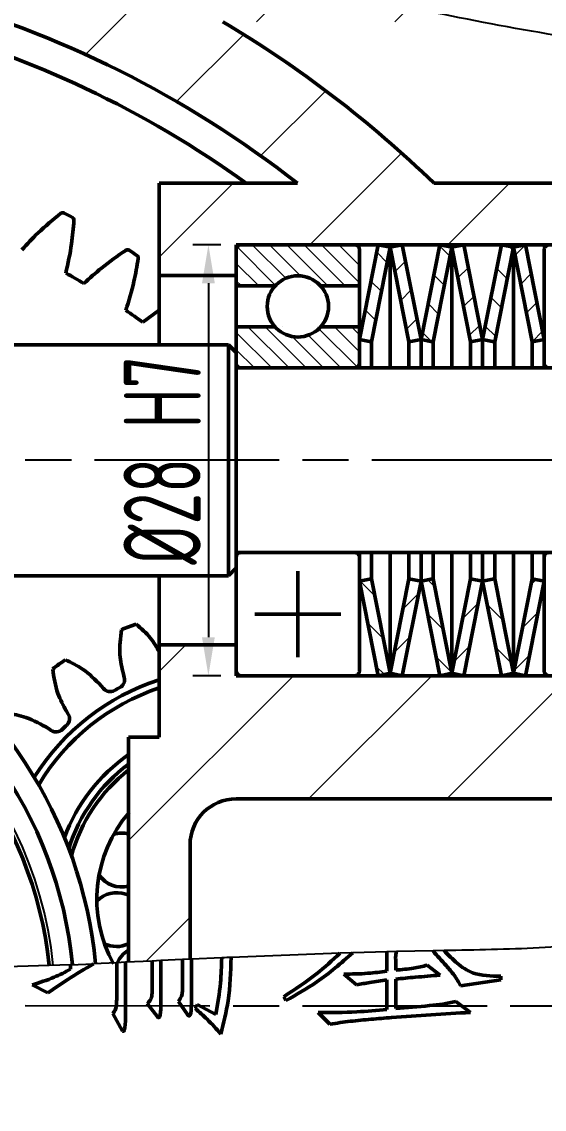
# Model space of a CAD drawing. Header units: millimetres. Extents: x 5395 to 6471, y 1829 to 2617.
# Drawn here: x 5933.9 to 5967.8, y 1956.1 to 2026.7 of the extents above; entities that cross this region are included whole.
import ezdxf

# ---------------------------------------------------------------- set-up
doc = ezdxf.new("R2010")
doc.units = ezdxf.units.MM
doc.linetypes.add('AM_ISO08W050', pattern=[18, 12, -1.5, 3, -1.5])
for name, color, linetype, lineweight in [('AM_5', 3, 'Continuous', 25), ('AM_7', 4, 'AM_ISO08W050', 25), ('AM_BOR', 7, 'Continuous', 50), ('剖面线', 5, 'Continuous', 20)]:
    doc.layers.add(name, color=color, linetype=linetype, lineweight=lineweight)
doc.styles.add('工程字', font='gbenor.shx', dxfattribs={"width": 0.707, "bigfont": 'hztxt.shx'})
doc.dimstyles.new('AM_GB$0', dxfattribs={"dimtxt": 3.5, "dimasz": 2.5, "dimexe": 1, "dimexo": 1, "dimgap": 0.5, "dimtad": 1, "dimdsep": 46, "dimtxsty": '工程字', "dimcen": 0, "dimclrd": 256, "dimclre": 256, "dimclrt": 2, "dimadec": 0, "dimazin": 2, "dimtp": 0.1, "dimtm": 0.1, "dimtfac": 0.71, "dimtmove": 0, "dimatfit": 3, "dimfxl": 0, "dimlwd": -1, "dimlwe": -1, "dimarcsym": 0})
pattern_1 = [(45, (4918.4383, 1346.2436), (-4.490128, 4.490128), [])]

# ---------------------------------------------------------------- blocks, each defined once
blk = doc.blocks.new('*D13')
at = {"layer": 'AM_5', "transparency": 16777216}
for p, q in [((5946.845, 2012.23), (5945.035, 2012.23)), ((5946.035, 2009.73), (5946.035, 1986.73)), ((5946.845, 1984.23), (5945.035, 1984.23))]:
    blk.add_line(p, q, dxfattribs=at)
for points in [[(5945.619, 2009.73), (5946.452, 2009.73), (5946.035, 2012.23)], [(5945.619, 1986.73), (5946.452, 1986.73), (5946.035, 1984.23)]]:
    blk.add_solid(points, dxfattribs=at)
at = {"layer": 'Defpoints', "color": 0}
for p in [(5947.845, 2012.23), (5946.035, 1984.23), (5947.845, 1984.23)]:
    blk.add_point(p, dxfattribs=at)
at = {"layer": 'AM_5', "color": 2, "transparency": 16777216, "insert": (5943.035, 1998.23), "char_height": 5, "attachment_point": 5, "rotation": 90, "style": '工程字'}
blk.add_mtext('%%c28{}{\\C2; H7}', dxfattribs=at)
blk = doc.blocks.new('*D18')
at = {"layer": 'AM_5', "transparency": 16777216}
for p, q in [((5745.345, 1963.885), (5745.345, 2068.08)), ((6111.339, 1982.73), (6111.339, 2068.08)), ((5747.845, 2067.08), (6108.839, 2067.08))]:
    blk.add_line(p, q, dxfattribs=at)
for points in [[(5747.845, 2067.497), (5747.845, 2066.664), (5745.345, 2067.08)], [(6108.839, 2067.497), (6108.839, 2066.664), (6111.339, 2067.08)]]:
    blk.add_solid(points, dxfattribs=at)
at = {"layer": 'Defpoints', "color": 0}
for p in [(6111.339, 2067.08), (6111.339, 1981.73), (5745.345, 1962.885)]:
    blk.add_point(p, dxfattribs=at)
at = {"layer": 'AM_5', "color": 2, "transparency": 16777216, "insert": (5928.342, 2070.08), "char_height": 5, "attachment_point": 5, "style": '工程字'}
blk.add_mtext('366', dxfattribs=at)

msp = doc.modelspace()

# ---------------------------------------------------------------- hatches: boundary and pattern name
at = {"layer": '剖面线'}
h = msp.add_hatch(dxfattribs=at)
h.set_pattern_fill('ANSI31', color=256, scale=2, style=0)
h.set_pattern_definition(pattern_1)
edge = h.paths.add_edge_path(flags=0)
edge.add_line((5874.84484, 2018.51719), (5874.84484, 1979.93313))
edge.add_spline(control_points=[(5874.84484, 1979.93313), (5875.97851, 1978.02151), (5877.31096, 1976.28555), (5878.84484, 1974.78107)], knot_values=[0.08839695, 0.08839695, 0.08839695, 0.08839695, 0.1083256, 0.1083256, 0.1083256, 0.1083256], weights=[1, 1, 1, 1], degree=3, periodic=0)
edge.add_line((5878.84484, 1974.78107), (5878.84484, 1980.22965))
edge.add_line((5878.84484, 1980.22965), (5884.84484, 1980.22965))
edge.add_arc((5884.84484, 1983.22965), 3, 270, 360)
edge.add_line((5887.84484, 1983.22965), (5887.84484, 1984.2297))
edge.add_line((5887.84484, 1984.2297), (5879.84484, 1984.2297))
edge.add_line((5879.84484, 1984.2297), (5879.84484, 1986.22971))
edge.add_line((5879.84484, 1986.22971), (5877.84484, 1986.22971))
edge.add_line((5877.84484, 1986.22971), (5877.84484, 2010.22959))
edge.add_line((5877.84484, 2010.22959), (5879.84484, 2010.22959))
edge.add_line((5879.84484, 2010.22959), (5879.84484, 2012.2296))
edge.add_line((5879.84484, 2012.2296), (5887.84484, 2012.2296))
edge.add_line((5887.84484, 2012.2296), (5887.84484, 2027.07248))
edge.add_arc((5909.84484, 1962.72965), 68, 105, 108.8765036, ccw=False)
edge.add_line((5892.24515, 2028.41261), (5892.51169, 2027.41784))
edge.add_arc((5894.44354, 2027.93548), 2, 195, 283.2894241)
edge.add_arc((5909.84484, 1962.72965), 65, 76.7105759, 103.2894241, ccw=False)
edge.add_arc((5925.24614, 2027.93548), 2, 256.7105759, 345)
edge.add_line((5927.17799, 2027.41784), (5927.44454, 2028.41261))
edge.add_arc((5909.84484, 1962.72965), 68, 51.8841878, 75, ccw=False)
edge.add_line((5951.81805, 2016.22965), (5942.84484, 2016.22965))
edge.add_line((5942.84484, 2016.22965), (5942.84484, 2010.22959))
edge.add_line((5942.84484, 2010.22959), (5947.84484, 2010.22959))
edge.add_line((5947.84484, 2010.22959), (5947.84484, 2012.2296))
edge.add_line((5947.84484, 2012.2296), (5975.54484, 2012.2296))
edge.add_line((5975.54484, 2012.2296), (5975.54484, 2013.1296))
edge.add_line((5975.54484, 2013.1296), (5977.04484, 2013.1296))
edge.add_line((5977.04484, 2013.1296), (5977.04484, 2012.2296))
edge.add_line((5977.04484, 2012.2296), (5980.84484, 2012.2296))
edge.add_line((5980.84484, 2012.2296), (5980.84484, 2016.22961))
edge.add_line((5980.84484, 2016.22961), (5960.69081, 2016.22961))
edge.add_arc((5908.84484, 1962.72965), 74.5, 45.8995051, 59.2112249)
edge.add_line((5946.9795, 2026.72963), (5963.67404, 2026.72963))
edge.add_spline(control_points=[(5963.67404, 2026.72963), (5946.55824, 2030.0172), (5922.67492, 2038.09506), (5886.5556, 2036.35512), (5876.84794, 2024.36732), (5874.54195, 2019.83082)], knot_values=[0.69037926, 0.69037926, 0.69037926, 0.69037926, 0.83999889, 0.93027121, 0.97350053, 0.97350053, 0.97350053, 0.97350053], weights=[1, 1, 1, 1, 1, 1], degree=3, periodic=0)
edge.add_arc((5871.84484, 2018.51719), 3, 0, 25.9685048, ccw=False)
h = msp.add_hatch(dxfattribs=at)
h.set_pattern_fill('ANSI31', color=256, scale=0.25, angle=90)
h.set_pattern_definition([(135, (5106.9165, 1613.7971), (-0.561266, -0.561266), [])])
edge = h.paths.add_edge_path()
edge.add_spline(control_points=[(5955.84484, 2011.9296), (5955.84266, 2011.95678), (5955.8378, 2012.01763), (5955.79518, 2012.10471), (5955.7236, 2012.17733), (5955.63582, 2012.22195), (5955.57349, 2012.22719), (5955.54484, 2012.2296)], knot_values=[0, 0, 0, 0, 0.17336373, 0.38802432, 0.60268629, 0.81734923, 1, 1, 1, 1], degree=3, periodic=0)
edge.add_line((5955.54484, 2012.2296), (5948.14484, 2012.2296))
edge.add_spline(control_points=[(5948.14484, 2012.2296), (5948.12925, 2012.22886), (5948.08007, 2012.22654), (5948.00002, 2012.19863), (5947.91905, 2012.13584), (5947.86369, 2012.04947), (5947.8458, 2011.97623), (5947.84497, 2011.93613), (5947.84484, 2011.9296)], knot_values=[0, 0, 0, 0, 0.09960144, 0.31425742, 0.52891074, 0.74357215, 0.95822925, 1, 1, 1, 1], degree=3, periodic=0)
edge.add_line((5947.84484, 2011.9296), (5947.84484, 2010.22959))
edge.add_line((5947.84484, 2010.22959), (5947.84484, 2009.56292))
edge.add_line((5947.84484, 2009.56292), (5950.36757, 2009.56292))
edge.add_arc((5951.84484, 2008.22958), 1.99001, 42.0685609, 137.9314391, ccw=False)
edge.add_line((5953.32211, 2009.56292), (5955.84484, 2009.56292))
edge.add_line((5955.84484, 2009.56292), (5955.84484, 2011.9296))
edge = h.paths.add_edge_path()
edge.add_line((5955.84484, 2006.89624), (5953.32211, 2006.89624))
edge.add_arc((5951.84484, 2008.22958), 1.99001, 222.0685609, 317.9314391, ccw=False)
edge.add_line((5950.36757, 2006.89624), (5947.84484, 2006.89624))
edge.add_line((5947.84484, 2006.89624), (5947.84484, 2004.52954))
edge.add_spline(control_points=[(5947.84484, 2004.52954), (5947.8463, 2004.50735), (5947.84998, 2004.45155), (5947.88602, 2004.36716), (5947.95392, 2004.29108), (5948.04379, 2004.23945), (5948.11118, 2004.23284), (5948.14484, 2004.22953)], knot_values=[0, 0, 0, 0, 0.14166012, 0.35634908, 0.57104183, 0.78573193, 1, 1, 1, 1], degree=3, periodic=0)
edge.add_line((5948.14484, 2004.22953), (5955.54484, 2004.22953))
edge.add_spline(control_points=[(5955.54484, 2004.22953), (5955.55543, 2004.22988), (5955.59959, 2004.23133), (5955.67601, 2004.25354), (5955.76006, 2004.31228), (5955.81957, 2004.39576), (5955.84283, 2004.4729), (5955.84443, 2004.51801), (5955.84484, 2004.52954)], knot_values=[0, 0, 0, 0, 0.06768856, 0.28233481, 0.49698123, 0.71163844, 0.92629062, 1, 1, 1, 1], degree=3, periodic=0)
edge.add_line((5955.84484, 2004.52954), (5955.84484, 2006.89624))
h = msp.add_hatch(dxfattribs=at)
h.set_pattern_fill('ANSI31', color=256, scale=0.5, angle=90, style=0)
h.set_pattern_definition([(135, (5960.935, 1987.5757), (-1.12253, -1.12253), [])])
h.paths.add_polyline_path([(5960.62964, 1990.52974), (5960.59621, 1990.52313), (5959.84484, 1990.37454), (5961.06004, 1984.2297), (5961.84484, 1984.3849)])
h.paths.add_polyline_path([(5956.62964, 1990.52974), (5956.59621, 1990.52313), (5955.84484, 1990.37454), (5957.06004, 1984.2297), (5957.84484, 1984.3849)])
h.paths.add_polyline_path([(5965.84484, 2012.0744), (5965.06004, 2012.2296), (5963.84484, 2006.08476), (5964.59621, 2005.93617), (5964.62964, 2005.92956)])
h.paths.add_polyline_path([(5961.84484, 2012.0744), (5961.06004, 2012.2296), (5959.84484, 2006.08476), (5960.59621, 2005.93617), (5960.62964, 2005.92956)])
h.paths.add_polyline_path([(5957.84484, 2012.0744), (5957.06004, 2012.2296), (5955.84484, 2006.08476), (5956.59621, 2005.93617), (5956.62964, 2005.92956)])
edge = h.paths.add_edge_path()
edge.add_spline(control_points=[(5965.06004, 1984.2297), (5965.32164, 1984.28143), (5965.58324, 1984.33317), (5965.84484, 1984.3849)], knot_values=[0.02204082, 0.02204082, 0.02204082, 0.02204082, 0.02284082, 0.02284082, 0.02284082, 0.02284082], weights=[1, 1, 1, 1], degree=3, periodic=0)
edge.add_spline(control_points=[(5965.84484, 1984.3849), (5965.43977, 1986.43318), (5965.03471, 1988.48146), (5964.62964, 1990.52974)], knot_values=[0.01695207, 0.01695207, 0.01695207, 0.01695207, 0.02321592, 0.02321592, 0.02321592, 0.02321592], weights=[1, 1, 1, 1], degree=3, periodic=0)
edge.add_spline(control_points=[(5964.62964, 1990.52974), (5964.6185, 1990.52754), (5964.60735, 1990.52533), (5964.59621, 1990.52313), (5964.34575, 1990.4736), (5964.0953, 1990.42407), (5963.84484, 1990.37454)], knot_values=[0.01287478, 0.01287478, 0.01287478, 0.01287478, 0.01290886, 0.01290886, 0.01290886, 0.01367478, 0.01367478, 0.01367478, 0.01367478], weights=[1, 1, 1, 1, 1, 1, 1], degree=3, periodic=0)
edge.add_spline(control_points=[(5963.84484, 1990.37454), (5964.24991, 1988.32626), (5964.65497, 1986.27798), (5965.06004, 1984.2297)], knot_values=[0.03944169, 0.03944169, 0.03944169, 0.03944169, 0.04572468, 0.04572468, 0.04572468, 0.04572468], weights=[1, 1, 1, 1], degree=3, periodic=0)
h = msp.add_hatch(dxfattribs=at)
h.set_pattern_fill('ANSI31', color=256, scale=0.5, style=0)
h.set_pattern_definition([(45, (5962.854, 2008.4592), (-1.12253, 1.12253), [])])
h.paths.add_polyline_path([(5962.62964, 2012.2296), (5961.84484, 2012.0744), (5963.06004, 2005.92956), (5963.84484, 2006.08476)])
h.paths.add_polyline_path([(5958.62964, 2012.2296), (5957.84484, 2012.0744), (5959.06004, 2005.92956), (5959.84484, 2006.08476)])
h.paths.add_polyline_path([(5967.84484, 1990.37454), (5967.06004, 1990.52974), (5965.84484, 1984.3849), (5966.62964, 1984.2297)])
h.paths.add_polyline_path([(5963.84484, 1990.37454), (5963.06004, 1990.52974), (5961.84484, 1984.3849), (5962.62964, 1984.2297)])
h.paths.add_polyline_path([(5959.84484, 1990.37454), (5959.06004, 1990.52974), (5957.84484, 1984.3849), (5958.62964, 1984.2297)])
edge = h.paths.add_edge_path()
edge.add_spline(control_points=[(5966.62964, 2012.2296), (5966.36804, 2012.17787), (5966.10644, 2012.12613), (5965.84484, 2012.0744)], knot_values=[0.0000002, 0.0000002, 0.0000002, 0.0000002, 0.0008002, 0.0008002, 0.0008002, 0.0008002], weights=[1, 1, 1, 1], degree=3, periodic=0)
edge.add_spline(control_points=[(5965.84484, 2012.0744), (5966.24991, 2010.02612), (5966.65498, 2007.97784), (5967.06004, 2005.92956)], knot_values=[0.01820904, 0.01820904, 0.01820904, 0.01820904, 0.02447289, 0.02447289, 0.02447289, 0.02447289], weights=[1, 1, 1, 1], degree=3, periodic=0)
edge.add_spline(control_points=[(5967.06004, 2005.92956), (5967.32164, 2005.98129), (5967.58324, 2006.03303), (5967.84484, 2006.08476)], knot_values=[0.0000002, 0.0000002, 0.0000002, 0.0000002, 0.0008002, 0.0008002, 0.0008002, 0.0008002], weights=[1, 1, 1, 1], degree=3, periodic=0)
edge.add_spline(control_points=[(5967.84484, 2006.08476), (5967.43978, 2008.13304), (5967.03471, 2010.18132), (5966.62964, 2012.2296)], knot_values=[0.04068134, 0.04068134, 0.04068134, 0.04068134, 0.04696433, 0.04696433, 0.04696433, 0.04696433], weights=[1, 1, 1, 1], degree=3, periodic=0)
h = msp.add_hatch(dxfattribs=at)
h.set_pattern_fill('ANSI31', color=256, scale=2, style=0)
h.set_pattern_definition(pattern_1)
edge = h.paths.add_edge_path(flags=0)
edge.add_arc((5908.84484, 1962.72965), 74.5, 4.7042211, 14.8850915)
edge.add_line((5980.84484, 1981.86731), (5980.84484, 1984.2297))
edge.add_line((5980.84484, 1984.2297), (5977.04484, 1984.2297))
edge.add_line((5977.04484, 1984.2297), (5977.04484, 1983.3297))
edge.add_line((5977.04484, 1983.3297), (5975.54484, 1983.3297))
edge.add_line((5975.54484, 1983.3297), (5975.54484, 1984.2297))
edge.add_line((5975.54484, 1984.2297), (5947.84484, 1984.2297))
edge.add_line((5947.84484, 1984.2297), (5947.84484, 1986.22971))
edge.add_line((5947.84484, 1986.22971), (5942.84484, 1986.22971))
edge.add_line((5942.84484, 1986.22971), (5942.84484, 1980.22965))
edge.add_line((5942.84484, 1980.22965), (5940.84484, 1980.22965))
edge.add_line((5940.84484, 1980.22965), (5940.84484, 1965.61087))
edge.add_spline(control_points=[(5940.84484, 1965.61087), (5942.17538, 1965.67291), (5943.50775, 1965.73566), (5944.84484, 1965.7972)], knot_values=[0.29427673, 0.29427673, 0.29427673, 0.29427673, 0.30624879, 0.30624879, 0.30624879, 0.30624879], weights=[1, 1, 1, 1], degree=3, periodic=0)
edge.add_line((5944.84484, 1965.7972), (5944.84484, 1973.22965))
edge.add_arc((5947.84484, 1973.22965), 3, 90, 180, ccw=False)
edge.add_line((5947.84484, 1976.22965), (5975.64395, 1976.22965))
edge.add_arc((5975.64395, 1973.22965), 3, 7.6378631, 90, ccw=False)
edge.add_arc((5897.34484, 1962.72965), 82, 3.5595555, 7.6378631, ccw=False)
edge.add_spline(control_points=[(5979.18665, 1967.8207), (5980.51987, 1968.09904), (5981.82512, 1968.43433), (5983.09388, 1968.83954)], knot_values=[0.40514853, 0.40514853, 0.40514853, 0.40514853, 0.4171333, 0.4171333, 0.4171333, 0.4171333], weights=[1, 1, 1, 1], degree=3, periodic=0)

# ---------------------------------------------------------------- linework, layer by layer
at = {"layer": 'AM_5'}
for p, q in [((5957.61695, 1966.28054), (5955.40585, 1966.21858)), ((5958.24123, 1966.29581), (5957.61695, 1966.28054)), ((5960.62257, 1966.3468), (5958.24123, 1966.29581)), ((5961.33711, 1966.36124), (5960.62257, 1966.3468)), ((5940.07963, 1965.57527), (5938.56805, 1965.50569)), ((5940.65405, 1965.60198), (5940.07963, 1965.57527)), ((5942.37732, 1965.68249), (5940.65405, 1965.60198)), ((5942.95175, 1965.70933), (5942.37732, 1965.68249)), ((5944.3559, 1965.77463), (5942.95175, 1965.70933)), ((5944.93032, 1965.80113), (5944.3559, 1965.77463)), ((5946.89779, 1965.89029), (5944.93032, 1965.80113)), ((5954.58046, 1966.1925), (5947.50905, 1965.91734)), ((5955.40585, 1966.21858), (5954.58046, 1966.1925)), ((5937.08459, 1965.43891), (5922.8886, 1964.99263)), ((5937.08459, 1965.43891), (5938.56805, 1965.50569))]:
    msp.add_line(p, q, dxfattribs=at)
for points, knots in [([(6003.05968, 1992.84818), (6003.36224, 1994.30633), (6003.57826, 1995.76487), (6003.77829, 1997.95038), (6003.82412, 1998.67986), (6003.87429, 2000.11588), (6003.87896, 2000.82506), (6003.8342, 2002.92666), (6003.72661, 2004.29319), (6003.44719, 2006.29178), (6003.33423, 2006.94942), (6003.0665, 2008.24744), (6002.91299, 2008.88147), (6002.3936, 2010.73437), (6001.96933, 2011.90689), (6001.19674, 2013.5736), (6000.91631, 2014.11376), (6000.30265, 2015.16268), (5999.96867, 2015.67258), (5999.24004, 2016.65469), (5998.84969, 2017.12135), (5998.00699, 2018.00449), (5997.55412, 2018.42075), (5996.58347, 2019.20559), (5996.0657, 2019.57419), (5995.23872, 2020.09331), (5994.9548, 2020.26056), (5994.37716, 2020.58044), (5994.08263, 2020.73361), (5992.58236, 2021.46793), (5991.29366, 2021.955), (5989.24878, 2022.57466), (5988.54801, 2022.7626), (5987.13624, 2023.10277), (5986.42235, 2023.25594), (5984.26172, 2023.67683), (5982.79595, 2023.90614), (5979.84072, 2024.31739), (5978.35118, 2024.4991), (5976.12093, 2024.77346), (5975.37822, 2024.8652), (5973.89828, 2025.0555), (5973.16137, 2025.15455), (5970.96258, 2025.46664), (5969.51502, 2025.69269), (5965.24552, 2026.41132), (5962.48848, 2026.94563), (5959.83082, 2027.50235)], [0, 0, 0, 0, 0.0625, 0.0625, 0.09375, 0.09375, 0.125, 0.125, 0.1875, 0.1875, 0.21875, 0.21875, 0.25, 0.25, 0.3125, 0.3125, 0.34375, 0.34375, 0.375, 0.375, 0.40625, 0.40625, 0.4375, 0.4375, 0.46875, 0.46875, 0.484375, 0.484375, 0.5, 0.5, 0.5625, 0.5625, 0.59375, 0.59375, 0.625, 0.625, 0.6875, 0.6875, 0.75, 0.75, 0.78125, 0.78125, 0.8125, 0.8125, 0.875, 0.875, 1, 1, 1, 1]), ([(5973.64506, 1966.97176), (5971.60347, 1966.80525), (5967.50731, 1966.47117), (5963.39818, 1966.39796), (5961.33711, 1966.36124)], [0, 0, 0, 0, 0.49841434, 1, 1, 1, 1]), ([(5947.50905, 1965.91734), (5947.32057, 1965.90903), (5947.11681, 1965.90005), (5946.91306, 1965.89097), (5946.89779, 1965.89029)], [0, 0, 0, 0, 0.92504405, 1, 1, 1, 1])]:
    msp.add_open_spline(points, degree=3, knots=knots, dxfattribs=at)
at = {"layer": 'AM_7'}
for p, q in [((6004.63884, 1998.22953), (5877.05084, 1998.22953)), ((6000.13884, 1962.72793), (5742.55084, 1962.88634))]:
    msp.add_line(p, q, dxfattribs=at)
msp.add_arc((5909.84484, 1962.72965), 26.25, 5.8463411, 162.7721551, dxfattribs=at)
at = {"layer": 'AM_BOR'}
for p, q in [((5942.84484, 2016.22965), (5942.84484, 2010.22959)), ((5951.81805, 2016.22965), (5942.84484, 2016.22965)), ((5960.69081, 2016.22961), (5980.84484, 2016.22961)), ((5975.54484, 2012.2296), (5947.84484, 2012.2296)), ((5947.84484, 2012.2296), (5947.84484, 2010.22959)), ((5955.54484, 2012.2296), (5948.14484, 2012.2296)), ((5955.84484, 2006.08476), (5957.06004, 2012.2296)), ((5957.06004, 2012.2296), (5957.84484, 2012.0744)), ((5957.84484, 2012.0744), (5958.62964, 2012.2296)), ((5958.62964, 2012.2296), (5959.84484, 2006.08476)), ((5959.84484, 2006.08476), (5961.06004, 2012.2296)), ((5961.06004, 2012.2296), (5961.84484, 2012.0744)), ((5961.84484, 2012.0744), (5962.62964, 2012.2296)), ((5962.62964, 2012.2296), (5963.84484, 2006.08476)), ((5963.84484, 2006.08476), (5965.06004, 2012.2296)), ((5965.06004, 2012.2296), (5965.84484, 2012.0744)), ((5965.84484, 2012.0744), (5966.62964, 2012.2296)), ((5966.62964, 2012.2296), (5967.84484, 2006.08476)), ((5947.84484, 2011.9296), (5947.84484, 2009.56292)), ((5955.84484, 2009.56292), (5955.84484, 2011.9296)), ((5957.84484, 2012.0744), (5956.62964, 2005.92956)), ((5957.84484, 2012.0744), (5957.84484, 2004.22953)), ((5959.06004, 2005.92956), (5957.84484, 2012.0744)), ((5961.84484, 2012.0744), (5960.62964, 2005.92956)), ((5961.84484, 2004.22953), (5961.84484, 2012.0744)), ((5963.06004, 2005.92956), (5961.84484, 2012.0744)), ((5965.84484, 2012.0744), (5964.62964, 2005.92956)), ((5965.84484, 2004.22953), (5965.84484, 2012.0744)), ((5967.06004, 2005.92956), (5965.84484, 2012.0744)), ((5967.84484, 2011.9296), (5967.84484, 2009.56292)), ((5947.84484, 2010.22959), (5942.84484, 2010.22959)), ((5942.84484, 2005.72956), (5942.84484, 2010.22959)), ((5947.84484, 2006.89624), (5947.84484, 2009.56292)), ((5947.84484, 2009.56292), (5950.36757, 2009.56292)), ((5953.32211, 2009.56292), (5955.84484, 2009.56292)), ((5955.84484, 2006.89624), (5955.84484, 2009.56292)), ((5967.84484, 2006.89624), (5967.84484, 2009.56292)), ((5942.84484, 2007.98921), (5941.77839, 2007.20224)), ((5947.84484, 2006.89624), (5947.84484, 2004.52954)), ((5950.36757, 2006.89624), (5947.84484, 2006.89624)), ((5955.84484, 2006.89624), (5953.32211, 2006.89624)), ((5955.84484, 2004.52954), (5955.84484, 2006.89624)), ((5967.84484, 2006.89624), (5967.84484, 2004.52954)), ((5956.62964, 2004.22953), (5956.62964, 2005.92956)), ((5959.84484, 2006.08476), (5959.06004, 2005.92956)), ((5959.06004, 2005.92956), (5959.06004, 2004.22953)), ((5959.84484, 2004.22953), (5959.84484, 2006.08476)), ((5960.62964, 2004.22953), (5960.62964, 2005.92956)), ((5963.84484, 2006.08476), (5963.06004, 2005.92956)), ((5963.06004, 2005.92956), (5963.06004, 2004.22953)), ((5963.84484, 2004.22953), (5963.84484, 2006.08476)), ((5964.62964, 2004.22953), (5964.62964, 2005.92956)), ((5967.84484, 2006.08476), (5967.06004, 2005.92956)), ((5967.06004, 2005.92956), (5967.06004, 2004.22953)), ((5947.34484, 2005.72953), (5924.84484, 2005.72953)), ((5947.84484, 2005.22953), (5947.34484, 2005.72953)), ((5947.34484, 1990.72953), (5947.34484, 2005.72953)), ((5947.84484, 2004.22953), (5947.84484, 2005.22955)), ((5947.84484, 2005.22953), (5947.84484, 1991.22953)), ((5955.84484, 2004.52954), (5955.84484, 2004.22953)), ((5967.84484, 2004.22953), (5967.84484, 2004.52954)), ((5976.84484, 2004.22953), (5947.84484, 2004.22953)), ((5976.84484, 2004.22953), (5947.84484, 2004.22953)), ((5948.14484, 2004.22953), (5955.54484, 2004.22953)), ((5947.84484, 1992.22977), (5998.64484, 1992.22977)), ((5947.84484, 1991.22975), (5947.84484, 1992.22977)), ((5947.84484, 1992.22953), (5998.64484, 1992.22953)), ((5947.84484, 1991.92976), (5947.84484, 1989.56306)), ((5955.54484, 1992.22977), (5948.14484, 1992.22977)), ((5955.84484, 1992.22977), (5955.84484, 1991.92976)), ((5955.84484, 1989.56306), (5955.84484, 1991.92976)), ((5956.62964, 1990.52974), (5956.62964, 1992.22977)), ((5957.84484, 1992.22977), (5957.84484, 1984.3849)), ((5959.06004, 1992.22977), (5959.06004, 1990.52974)), ((5959.84484, 1990.37454), (5959.84484, 1992.22977)), ((5960.62964, 1990.52974), (5960.62964, 1992.22977)), ((5961.84484, 1984.3849), (5961.84484, 1992.22977)), ((5963.06004, 1992.22977), (5963.06004, 1990.52974)), ((5963.84484, 1990.37454), (5963.84484, 1992.22977)), ((5964.62964, 1990.52974), (5964.62964, 1992.22977)), ((5965.84484, 1984.3849), (5965.84484, 1992.22977)), ((5967.06004, 1992.22977), (5967.06004, 1990.52974)), ((5967.84484, 1991.92976), (5967.84484, 1992.22977)), ((5967.84484, 1991.92976), (5967.84484, 1989.56306)), ((5947.34484, 1990.72953), (5947.84484, 1991.22953)), ((5951.84484, 1991.02975), (5951.84484, 1985.4297)), ((5924.84484, 1990.72953), (5947.34484, 1990.72953)), ((5942.84484, 1986.22971), (5942.84484, 1990.72974)), ((5957.06004, 1984.2297), (5955.84484, 1990.37454)), ((5956.62964, 1990.52974), (5957.84484, 1984.3849)), ((5957.84484, 1984.3849), (5959.06004, 1990.52974)), ((5959.84484, 1990.37454), (5958.62964, 1984.2297)), ((5959.06004, 1990.52974), (5959.84484, 1990.37454)), ((5961.06004, 1984.2297), (5959.84484, 1990.37454)), ((5960.62964, 1990.52974), (5961.84484, 1984.3849)), ((5961.84484, 1984.3849), (5963.06004, 1990.52974)), ((5963.84484, 1990.37454), (5962.62964, 1984.2297)), ((5963.06004, 1990.52974), (5963.84484, 1990.37454)), ((5965.06004, 1984.2297), (5963.84484, 1990.37454)), ((5964.62964, 1990.52974), (5965.84484, 1984.3849)), ((5965.84484, 1984.3849), (5967.06004, 1990.52974)), ((5967.84484, 1990.37454), (5966.62964, 1984.2297)), ((5967.06004, 1990.52974), (5967.84484, 1990.37454)), ((5947.84484, 1986.89638), (5947.84484, 1989.56306)), ((5955.84484, 1986.89638), (5955.84484, 1989.56306)), ((5967.84484, 1986.89638), (5967.84484, 1989.56306)), ((5949.04484, 1988.22972), (5954.64484, 1988.22972)), ((5947.84484, 1986.89638), (5947.84484, 1984.5297)), ((5955.84484, 1984.5297), (5955.84484, 1986.89638)), ((5967.84484, 1986.89638), (5967.84484, 1984.5297)), ((5942.84484, 1986.22971), (5947.84484, 1986.22971)), ((5942.84484, 1986.22971), (5942.84484, 1980.22965)), ((5947.84484, 1986.22971), (5947.84484, 1984.2297)), ((5940.51309, 1984.33807), (5940.57398, 1984.12281)), ((5947.84484, 1984.2297), (5975.54484, 1984.2297)), ((5948.14484, 1984.2297), (5955.54484, 1984.2297)), ((5957.84484, 1984.3849), (5957.06004, 1984.2297)), ((5958.62964, 1984.2297), (5957.84484, 1984.3849)), ((5961.84484, 1984.3849), (5961.06004, 1984.2297)), ((5962.62964, 1984.2297), (5961.84484, 1984.3849)), ((5965.84484, 1984.3849), (5965.06004, 1984.2297)), ((5966.62964, 1984.2297), (5965.84484, 1984.3849)), ((5939.22503, 1983.39832), (5939.07919, 1983.56796)), ((5936.81872, 1981.9217), (5936.93543, 1981.73084)), ((5935.83196, 1980.66928), (5935.64576, 1980.79328)), ((5942.84484, 1980.22965), (5940.84484, 1980.22965)), ((5940.84484, 1980.22965), (5940.84484, 1965.61087)), ((5947.84484, 1976.22965), (5975.64395, 1976.22965)), ((5944.84484, 1965.7972), (5944.84484, 1973.22965)), ((5940.84484, 1969.94997), (5940.66822, 1970.02524)), ((5940.07963, 1963.17642), (5940.07963, 1965.57527)), ((5940.65405, 1965.60198), (5940.65405, 1962.21905)), ((5942.37732, 1964.00615), (5942.37732, 1965.68249)), ((5942.95175, 1965.70933), (5942.95175, 1962.92112)), ((5944.3559, 1963.94232), (5944.3559, 1965.77463)), ((5944.93032, 1965.80113), (5944.93032, 1962.92112)), ((5957.63148, 1965.02735), (5957.63148, 1965.85707)), ((5958.20591, 1965.6656), (5958.20591, 1965.09117)), ((5937.07986, 1965.155), (5937.08459, 1965.43891)), ((5955.65291, 1964.1338), (5954.82318, 1964.83587)), ((5960.24831, 1965.4103), (5961.07803, 1964.77205)), ((5935.61188, 1963.6232), (5934.59068, 1964.1338)), ((5957.63148, 1962.53817), (5957.63148, 1964.45292)), ((5958.20591, 1964.51675), (5958.20591, 1962.602)), ((5965.03517, 1964.45292), (5962.41835, 1964.06997)), ((5965.03517, 1964.70822), (5965.03517, 1964.45292)), ((5942.76027, 1962.02758), (5942.0582, 1962.92112)), ((5944.67502, 1962.21905), (5944.1006, 1963.04877)), ((5945.18562, 1962.602), (5945.31327, 1962.8573)), ((5945.31327, 1962.8573), (5946.52595, 1962.21905)), ((5951.05752, 1963.1126), (5950.92986, 1963.3679)), ((5962.09923, 1963.04877), (5963.0566, 1962.3467)), ((5940.46258, 1961.13403), (5939.82433, 1962.28287)), ((5953.92964, 1961.5808), (5953.16374, 1962.3467))]:
    msp.add_line(p, q, dxfattribs=at)
at = {"layer": 'AM_BOR', "flags": 128}
for points in [[(5956.62964, 2005.92956), (5956.59621, 2005.93617), (5955.84484, 2006.08476)], [(5960.62964, 2005.92956), (5960.59621, 2005.93617), (5959.84484, 2006.08476)], [(5964.62964, 2005.92956), (5964.59621, 2005.93617), (5963.84484, 2006.08476)], [(5955.84484, 1990.37454), (5956.59621, 1990.52313), (5956.62964, 1990.52974)], [(5959.84484, 1990.37454), (5960.59621, 1990.52313), (5960.62964, 1990.52974)], [(5963.84484, 1990.37454), (5964.59621, 1990.52313), (5964.62964, 1990.52974)]]:
    msp.add_lwpolyline(points, dxfattribs=at)
at = {"layer": 'AM_BOR'}
msp.add_circle((5951.84484, 2008.22958), 1.99001, dxfattribs=at)
for centre, radius, start, end in [((5897.34484, 1962.72965), 84.29469, 53.1999316, 3.8286633), ((5897.34484, 1962.72965), 83.29504, 54.8418405, 3.7020522), ((5897.34484, 1962.72965), 81.08535, 59.1037129, 185.0144154), ((5897.34484, 1962.72965), 80.79279, 59.7482155, 185.0144154), ((5909.84484, 1962.72965), 68, 51.8841878, 75), ((5909.84484, 1962.72965), 66, 54.1551875, 75.2181727), ((5908.84484, 1962.72965), 74.5, 45.8995051, 59.2112249), ((5936.5688, 2014.12163), 0.2, 62.5254552, 128.0788003), ((5909.84484, 1962.72965), 58.125, 61.926446, 62.5254552), ((5937.10462, 2013.83944), 0.2, 356.3731009, 61.926446), ((5940.77545, 2011.70519), 0.2, 57.7254552, 123.2788003), ((5909.84484, 1962.72965), 58.125, 57.126446, 57.7254552), ((5941.28577, 2011.37915), 0.2, 351.5731009, 57.126446), ((5909.84484, 1962.72965), 54.75, 59.1197604, 60.5321408), ((5909.84484, 1962.72965), 54.75, 54.3197604, 55.7321408), ((5909.84484, 1962.72965), 27.5, 5.6657277, 65.3794372), ((5909.84484, 1962.72965), 29, 5.50615, 60.6932662), ((5947.45611, 1969.69058), 18.9, 108.871807, 111.9541324), ((5909.84484, 1962.67163), 26, 6.0134468, 68.7479933), ((5947.45611, 1969.69058), 18.9, 124.5239809, 127.6063063), ((5947.45611, 1969.69058), 15, 107.9037093, 148.062095), ((5940.02551, 1983.96766), 0.56999, 297.4943919, 15.794535), ((5947.45611, 1969.69058), 14.5, 108.5431557, 149.105086), ((5939.65726, 1983.76989), 0.56999, 220.6835783, 298.9837214), ((5947.45611, 1969.69058), 15.525, 117.4950534, 118.9830599), ((5936.44915, 1981.43348), 0.56999, 313.1465658, 31.4467089), ((5936.14792, 1981.14368), 0.56999, 236.3357522, 314.6358953), ((5947.45611, 1969.69058), 15.525, 133.1472273, 134.6352338), ((5947.45611, 1969.69058), 11.5, 125.0921627, 159.5131911), ((5947.45611, 1969.69058), 11, 126.9433324, 162.4944231), ((5947.45611, 1969.69058), 10.7, 128.1611951, 164.6206088), ((5947.84484, 1973.22965), 3, 90, 180), ((5947.45611, 1969.69058), 8.66667, 139.3427214, 208.8492676), ((5940.40561, 1972.248), 1.75, 75.4639708, 107.0654796), ((5940.40561, 1972.248), 1.75, 213.0601952, 284.5360292), ((5940.07149, 1968.38012), 1.75, 70.0628374, 137.0654796), ((5940.07149, 1968.38012), 1.75, 243.0601952, 296.2261581), ((5941.71607, 1964.86338), 1.75, 119.8576008, 156.6950138)]:
    msp.add_arc(centre, radius, start, end, dxfattribs=at)
for points, knots in [([(5936.44545, 2014.27906), (5935.94445, 2013.86605), (5935.04978, 2013.12852), (5934.26144, 2012.27884), (5933.91455, 2011.90496)], [0, 0, 0, 0, 0.55998278, 1, 1, 1, 1]), ([(5936.7783, 2010.39674), (5936.91755, 2011.03089), (5937.16624, 2012.16339), (5937.26206, 2013.31849), (5937.30422, 2013.82679)], [0, 0, 0, 0, 0.5599573, 1, 1, 1, 1]), ([(5947.84484, 2011.9296), (5947.84497, 2011.93613), (5947.8458, 2011.97624), (5947.86369, 2012.04947), (5947.91905, 2012.13584), (5948.00003, 2012.19863), (5948.08008, 2012.22654), (5948.12925, 2012.22886), (5948.14484, 2012.2296)], [0, 0, 0, 0, 0.041770705, 0.256428482, 0.471089658, 0.685742734, 0.900394714, 1, 1, 1, 1]), ([(5955.54484, 2012.2296), (5955.57349, 2012.22719), (5955.63582, 2012.22195), (5955.7236, 2012.17733), (5955.79518, 2012.10471), (5955.8378, 2012.01763), (5955.84267, 2011.95678), (5955.84484, 2011.9296)], [0, 0, 0, 0, 0.18265392, 0.39731238, 0.61197902, 0.826637, 1, 1, 1, 1]), ([(5967.84484, 2011.9296), (5967.84497, 2011.93613), (5967.8458, 2011.97624), (5967.86369, 2012.04947), (5967.91905, 2012.13584), (5968.00003, 2012.19863), (5968.08008, 2012.22654), (5968.12925, 2012.22886), (5968.14484, 2012.2296)], [0, 0, 0, 0, 0.041770705, 0.256428482, 0.471089658, 0.685742734, 0.900394714, 1, 1, 1, 1]), ([(5940.6657, 2011.87239), (5940.1319, 2011.50275), (5939.17865, 2010.84266), (5938.32197, 2010.06193), (5937.94502, 2009.7184)], [0, 0, 0, 0, 0.55998283, 1, 1, 1, 1]), ([(5940.67252, 2007.97583), (5940.86435, 2008.5961), (5941.20693, 2009.70382), (5941.39906, 2010.84685), (5941.48361, 2011.34984)], [0, 0, 0, 0, 0.559957524, 1, 1, 1, 1]), ([(5948.14484, 2004.22953), (5948.11118, 2004.23284), (5948.0438, 2004.23945), (5947.95392, 2004.29108), (5947.88602, 2004.36716), (5947.84999, 2004.45155), (5947.8463, 2004.50735), (5947.84484, 2004.52954)], [0, 0, 0, 0, 0.21426838, 0.42895532, 0.64365103, 0.8583388, 1, 1, 1, 1]), ([(5955.84484, 2004.52954), (5955.84443, 2004.51801), (5955.84283, 2004.4729), (5955.81957, 2004.39576), (5955.76006, 2004.31228), (5955.67602, 2004.25354), (5955.59959, 2004.23133), (5955.55543, 2004.22988), (5955.54484, 2004.22953)], [0, 0, 0, 0, 0.07370865, 0.28835935, 0.5030151, 0.7176633, 0.9323119, 1, 1, 1, 1]), ([(5968.14484, 2004.22953), (5968.11118, 2004.23284), (5968.0438, 2004.23945), (5967.95392, 2004.29108), (5967.88602, 2004.36716), (5967.84999, 2004.45155), (5967.8463, 2004.50735), (5967.84484, 2004.52954)], [0, 0, 0, 0, 0.21426838, 0.42895532, 0.64365103, 0.8583388, 1, 1, 1, 1]), ([(5947.84484, 1991.92976), (5947.84525, 1991.94129), (5947.84686, 1991.9864), (5947.87011, 1992.06354), (5947.92963, 1992.14702), (5948.01366, 1992.20576), (5948.09009, 1992.22797), (5948.13425, 1992.22942), (5948.14484, 1992.22977)], [0, 0, 0, 0, 0.07370926, 0.28836425, 0.50301724, 0.71766397, 0.93231197, 1, 1, 1, 1]), ([(5955.54484, 1992.22977), (5955.5785, 1992.22646), (5955.64589, 1992.21985), (5955.73577, 1992.16822), (5955.80366, 1992.09214), (5955.8397, 1992.00775), (5955.84338, 1991.95194), (5955.84484, 1991.92976)], [0, 0, 0, 0, 0.21426741, 0.42896033, 0.64364682, 0.85834032, 1, 1, 1, 1]), ([(5967.84484, 1991.92976), (5967.84525, 1991.94129), (5967.84685, 1991.9864), (5967.87011, 1992.06354), (5967.92963, 1992.14702), (5968.01366, 1992.20576), (5968.09009, 1992.22797), (5968.13425, 1992.22942), (5968.14484, 1992.22977)], [0, 0, 0, 0, 0.07370926, 0.28836425, 0.50301724, 0.71766397, 0.93231197, 1, 1, 1, 1]), ([(5942.84484, 1985.76823), (5942.66571, 1986.08631), (5942.27577, 1986.77871), (5941.67024, 1987.29532), (5941.34287, 1987.57461)], [0, 0, 0, 0, 0.45938778, 1, 1, 1, 1]), ([(5940.39008, 1987.22002), (5940.32132, 1986.67699), (5940.19849, 1985.70701), (5940.41694, 1984.75646), (5940.51309, 1984.33807)], [0, 0, 0, 0, 0.5598453, 1, 1, 1, 1]), ([(5935.92272, 1984.66359), (5936.00302, 1984.12214), (5936.14645, 1983.155), (5936.61325, 1982.29863), (5936.81872, 1981.9217)], [0, 0, 0, 0, 0.55984482, 1, 1, 1, 1]), ([(5939.07919, 1983.56796), (5938.69647, 1983.95906), (5938.01267, 1984.65784), (5937.1322, 1985.07737), (5936.74452, 1985.26209)], [0, 0, 0, 0, 0.559695081, 1, 1, 1, 1]), ([(5948.14484, 1984.2297), (5948.11619, 1984.23211), (5948.05386, 1984.23735), (5947.96608, 1984.28196), (5947.8945, 1984.35459), (5947.85188, 1984.44167), (5947.84702, 1984.50251), (5947.84484, 1984.5297)], [0, 0, 0, 0, 0.18265399, 0.39731077, 0.61197191, 0.82663695, 1, 1, 1, 1]), ([(5955.84484, 1984.5297), (5955.84471, 1984.52317), (5955.84388, 1984.48306), (5955.82599, 1984.40983), (5955.77063, 1984.32346), (5955.68966, 1984.26067), (5955.60961, 1984.23276), (5955.56043, 1984.23043), (5955.54484, 1984.2297)], [0, 0, 0, 0, 0.04177456, 0.25643174, 0.47108899, 0.68574391, 0.9003953, 1, 1, 1, 1]), ([(5968.14484, 1984.2297), (5968.11619, 1984.23211), (5968.05386, 1984.23735), (5967.96608, 1984.28196), (5967.8945, 1984.35459), (5967.85188, 1984.44167), (5967.84701, 1984.50251), (5967.84484, 1984.5297)], [0, 0, 0, 0, 0.18264626, 0.39731034, 0.61197163, 0.82663682, 1, 1, 1, 1]), ([(5935.64576, 1980.79328), (5935.17172, 1981.06663), (5934.32474, 1981.55501), (5933.36373, 1981.72142), (5932.94059, 1981.7947)], [0, 0, 0, 0, 0.559695921, 1, 1, 1, 1]), ([(5957.63148, 1965.85707), (5957.63079, 1965.93619), (5957.62956, 1966.07748), (5957.6208, 1966.21849), (5957.61695, 1966.28054)], [0, 0, 0, 0, 0.55998619, 1, 1, 1, 1]), ([(5958.24123, 1966.29581), (5958.22109, 1966.17888), (5958.1851, 1965.96993), (5958.19955, 1965.75864), (5958.20591, 1965.6656)], [0, 0, 0, 0, 0.55963154, 1, 1, 1, 1]), ([(5962.41835, 1964.06997), (5962.28539, 1964.30614), (5962.01865, 1964.77992), (5961.37447, 1965.50948), (5960.90778, 1966.02919), (5960.62257, 1966.3468)], [0, 0, 0, 0, 0.27876112, 0.55922738, 1, 1, 1, 1]), ([(5961.33711, 1966.36124), (5961.6119, 1966.07984), (5962.15947, 1965.51912), (5963.36048, 1964.70968), (5964.39911, 1964.70878), (5965.03517, 1964.70822)], [0, 0, 0, 0, 0.28081902, 0.55956669, 1, 1, 1, 1]), ([(5946.52595, 1962.21905), (5946.64065, 1962.89983), (5946.84554, 1964.11583), (5946.88182, 1965.34797), (5946.89779, 1965.89029)], [0, 0, 0, 0, 0.55985196, 1, 1, 1, 1]), ([(5947.50905, 1965.91734), (5947.48109, 1964.9743), (5947.43119, 1963.29163), (5947.02404, 1961.65982), (5946.84507, 1960.94255)], [0, 0, 0, 0, 0.56044813, 1, 1, 1, 1]), ([(5950.92986, 1963.3679), (5951.65417, 1963.84048), (5952.94761, 1964.6844), (5954.08152, 1965.73167), (5954.58046, 1966.1925)], [0, 0, 0, 0, 0.55997855, 1, 1, 1, 1]), ([(5955.40585, 1966.21858), (5954.65352, 1965.55435), (5953.30993, 1964.3681), (5951.74583, 1963.49627), (5951.05752, 1963.1126)], [0, 0, 0, 0, 0.55993419, 1, 1, 1, 1]), ([(5934.59068, 1964.1338), (5935.07128, 1964.28508), (5935.93029, 1964.55548), (5936.7283, 1964.97166), (5937.07986, 1965.155)], [0, 0, 0, 0, 0.55946822, 1, 1, 1, 1]), ([(5938.56805, 1965.50569), (5938.00723, 1965.16809), (5937.00599, 1964.56536), (5936.03777, 1963.91102), (5935.61188, 1963.6232)], [0, 0, 0, 0, 0.56013064, 1, 1, 1, 1]), ([(5954.82318, 1964.83587), (5955.34936, 1964.84186), (5956.28933, 1964.85255), (5957.22124, 1964.97392), (5957.63148, 1965.02735)], [0, 0, 0, 0, 0.55977443, 1, 1, 1, 1]), ([(5958.20591, 1965.09117), (5958.59164, 1965.12643), (5959.27948, 1965.18931), (5959.95264, 1965.34286), (5960.24831, 1965.4103)], [0, 0, 0, 0, 0.56078815, 1, 1, 1, 1]), ([(5957.63148, 1964.45292), (5957.26033, 1964.40353), (5956.59783, 1964.31537), (5955.94154, 1964.18926), (5955.65291, 1964.1338)], [0, 0, 0, 0, 0.56021996, 1, 1, 1, 1]), ([(5961.07803, 1964.77205), (5960.54171, 1964.7265), (5959.584, 1964.64518), (5958.62699, 1964.55599), (5958.20591, 1964.51675)], [0, 0, 0, 0, 0.55999738, 1, 1, 1, 1]), ([(5942.0582, 1962.92112), (5942.1383, 1962.99867), (5942.29905, 1963.15431), (5942.39373, 1963.55079), (5942.38355, 1963.83337), (5942.37732, 1964.00615)], [0, 0, 0, 0, 0.27843948, 0.55880207, 1, 1, 1, 1]), ([(5944.1006, 1963.04877), (5944.19056, 1963.20354), (5944.35197, 1963.48125), (5944.35469, 1963.80084), (5944.3559, 1963.94232)], [0, 0, 0, 0, 0.55729767, 1, 1, 1, 1]), ([(5939.82433, 1962.28287), (5939.88305, 1962.35109), (5940.00094, 1962.48804), (5940.06643, 1962.80826), (5940.07462, 1963.03674), (5940.07963, 1963.17642)], [0, 0, 0, 0, 0.27837286, 0.55883868, 1, 1, 1, 1]), ([(5942.95175, 1962.92112), (5942.95407, 1962.67272), (5942.95677, 1962.38287), (5942.88017, 1962.08792), (5942.84592, 1962.03552), (5942.82145, 1962.01455), (5942.78801, 1962.01202), (5942.7698, 1962.02223), (5942.76027, 1962.02758)], [0, 0, 0, 0, 0.74901374, 0.87398111, 0.90549944, 0.937861, 0.96748207, 1, 1, 1, 1]), ([(5944.93032, 1962.92112), (5944.92687, 1962.78239), (5944.9207, 1962.5348), (5944.90216, 1962.26856), (5944.84425, 1962.15041), (5944.82444, 1962.13182), (5944.80534, 1962.12249), (5944.78987, 1962.119), (5944.77422, 1962.12067), (5944.72585, 1962.14131), (5944.69895, 1962.18246), (5944.67502, 1962.21905)], [0, 0, 0, 0, 0.41960659, 0.74883182, 0.78019112, 0.81193435, 0.82809057, 0.84371685, 0.85892832, 0.87453975, 1, 1, 1, 1]), ([(5958.20591, 1962.602), (5958.93572, 1962.66131), (5959.95225, 1962.74392), (5961.2556, 1962.8664), (5961.81818, 1962.98802), (5962.09923, 1963.04877)], [0, 0, 0, 0, 0.56021011, 0.78029508, 1, 1, 1, 1]), ([(5940.65405, 1962.21905), (5940.65871, 1961.92374), (5940.66401, 1961.58707), (5940.58584, 1961.2447), (5940.56086, 1961.17494), (5940.5392, 1961.14162), (5940.51621, 1961.12346), (5940.49103, 1961.11951), (5940.47422, 1961.12809), (5940.46258, 1961.13403)], [0, 0, 0, 0, 0.74887186, 0.85374478, 0.89450206, 0.93776054, 0.95333804, 0.96768028, 1, 1, 1, 1]), ([(5946.84507, 1960.94255), (5946.55249, 1961.26957), (5946.02994, 1961.8536), (5945.44364, 1962.37329), (5945.18562, 1962.602)], [0, 0, 0, 0, 0.55991993, 1, 1, 1, 1]), ([(5953.16374, 1962.3467), (5953.99917, 1962.34266), (5955.49174, 1962.33546), (5956.97739, 1962.47621), (5957.63148, 1962.53817)], [0, 0, 0, 0, 0.55972308, 1, 1, 1, 1]), ([(5963.0566, 1962.3467), (5961.34867, 1962.24965), (5959.19336, 1962.12719), (5956.5972, 1961.89698), (5955.25783, 1961.78344), (5954.37221, 1961.64832), (5953.92964, 1961.5808)], [0, 0, 0, 0, 0.56004829, 0.70675033, 0.85345174, 1, 1, 1, 1])]:
    msp.add_open_spline(points, degree=3, knots=knots, dxfattribs=at)

# ---------------------------------------------------------------- dimensions: what is measured, and where the dimension line sits
at = {"layer": 'AM_5'}
dim = msp.add_linear_dim(base=(6111.33884, 2067.08019), p1=(5745.34484, 1962.88462), p2=(6111.33884, 1981.72965), text='366', dimstyle='AM_GB$0', override={"dimtxt": 5}, dxfattribs=at)
dim.commit()
dim.dimension.update_dxf_attribs({"geometry": '*D18', "text_midpoint": (5928.34184, 2067.08019), "dimtype": 160})
dim = msp.add_linear_dim(base=(5946.03534, 1984.2297), p1=(5947.84484, 2012.2296), p2=(5947.84484, 1984.2297), angle=90, text='%%c<>{}{\\C2; H7}', dimstyle='AM_GB$0', override={"dimtxt": 5, "dimtp": 0.1, "dimtm": 0.1, "dimtdec": 3, "dimtzin": 8}, dxfattribs=at)
dim.commit()
dim.dimension.update_dxf_attribs({"geometry": '*D13', "text_midpoint": (5943.03534, 1998.22965)})

doc.saveas('drawing.dxf')
